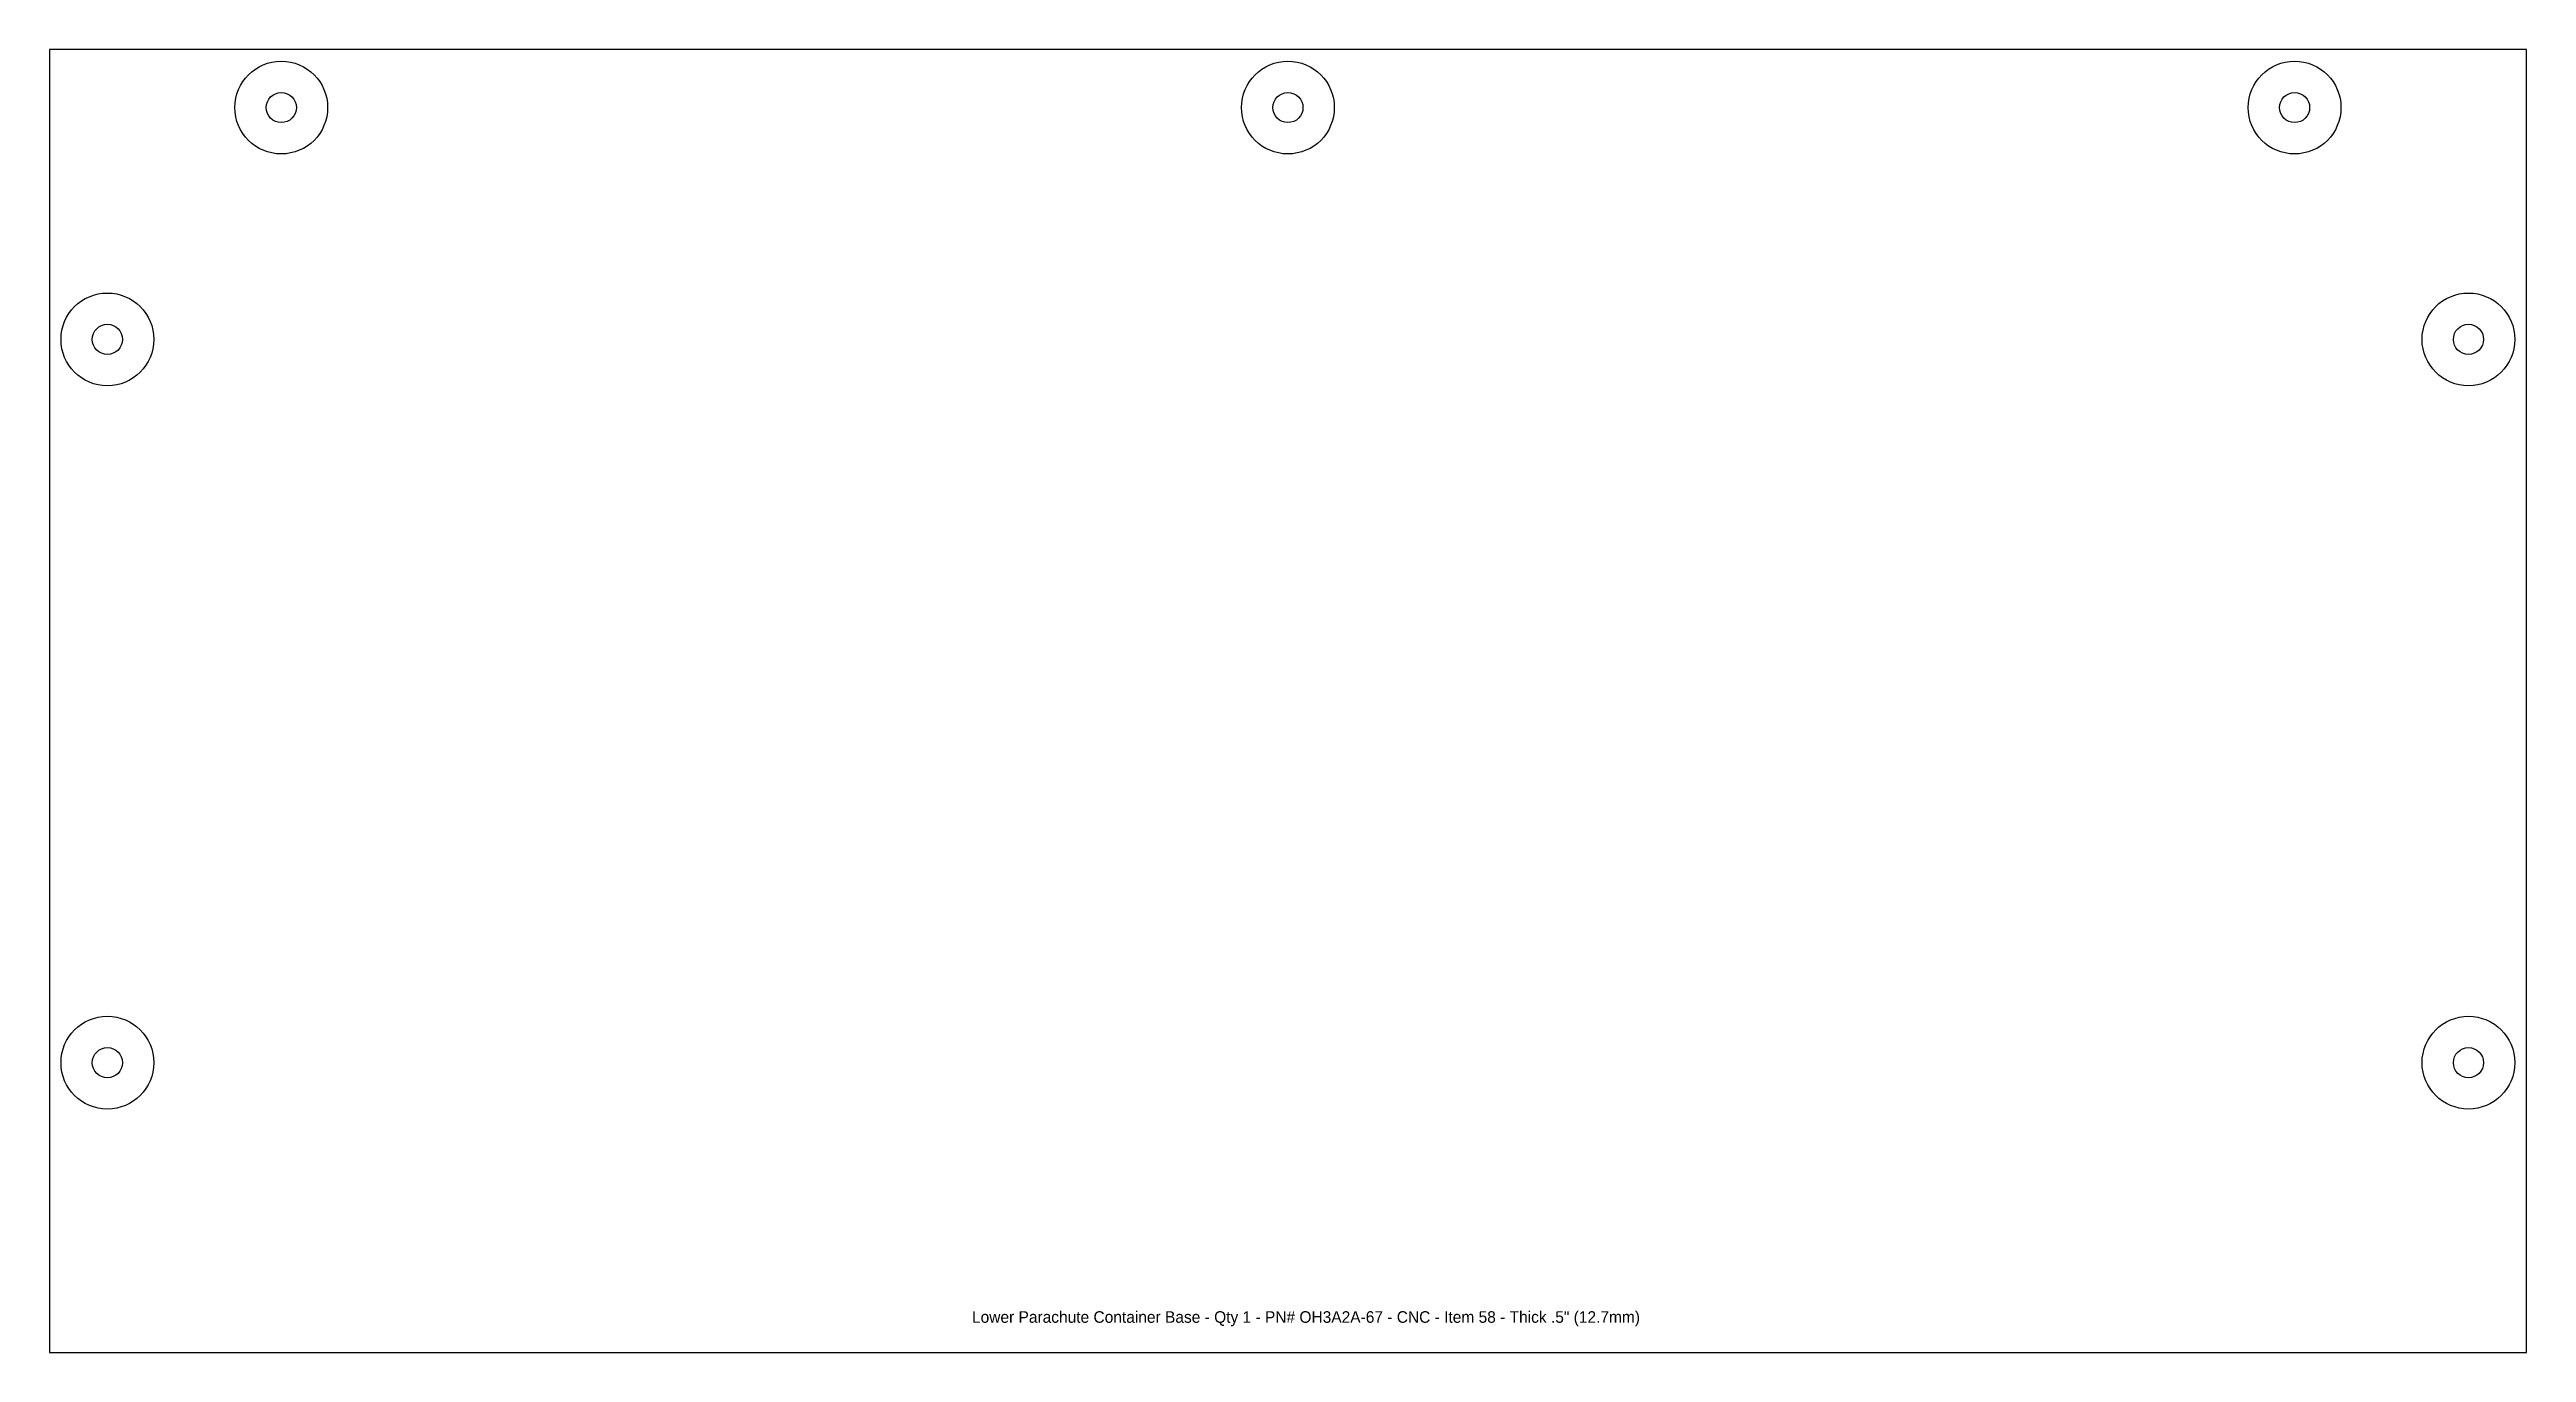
# Model space of a CAD drawing. Extents: x 1.5 to 12.2, y 2 to 7.7.
import ezdxf

# ---------------------------------------------------------------- set-up
doc = ezdxf.new("R2010")
doc.units = 0
doc.header["$MEASUREMENT"] = 0
doc.layers.get('0').update_dxf_attribs({"linetype": 'CONTINUOUS'})
doc.layers.add('Info', color=4, linetype='CONTINUOUS')
doc.styles.add('Annotative', font='txt')

msp = doc.modelspace()

# ---------------------------------------------------------------- linework, layer by layer
at = {"color": 7, "linetype": 'Continuous'}
msp.add_lwpolyline([(1.474, 7.661), (1.474, 2.041), (12.158, 2.041), (12.158, 7.661)], close=True, dxfattribs=at)
for centre in [(2.474, 7.411), (6.816, 7.411), (11.158, 7.411), (1.724, 6.411), (11.908, 6.411), (1.724, 3.291), (11.908, 3.291)]:
    msp.add_circle(centre, 0.2, dxfattribs=at)
for centre in [(2.474, 7.411), (6.816, 7.411), (11.158, 7.411), (1.724, 6.411), (11.908, 6.411), (1.724, 3.291), (11.908, 3.291)]:
    msp.add_circle(centre, 0.065)

# ---------------------------------------------------------------- texts
at = {"layer": 'Info', "insert": (6.894, 2.219), "char_height": 0.05, "attachment_point": 2, "style": 'Annotative'}
msp.add_mtext_dynamic_manual_height_columns('Lower Parachute Container Base - Qty 1 - PN# OH3A2A-67 - CNC - Item 58 - Thick .5" (12.7mm)  ', width=4.53545, gutter_width=0, heights=[0.0166], dxfattribs=at)

doc.saveas('drawing.dxf')
